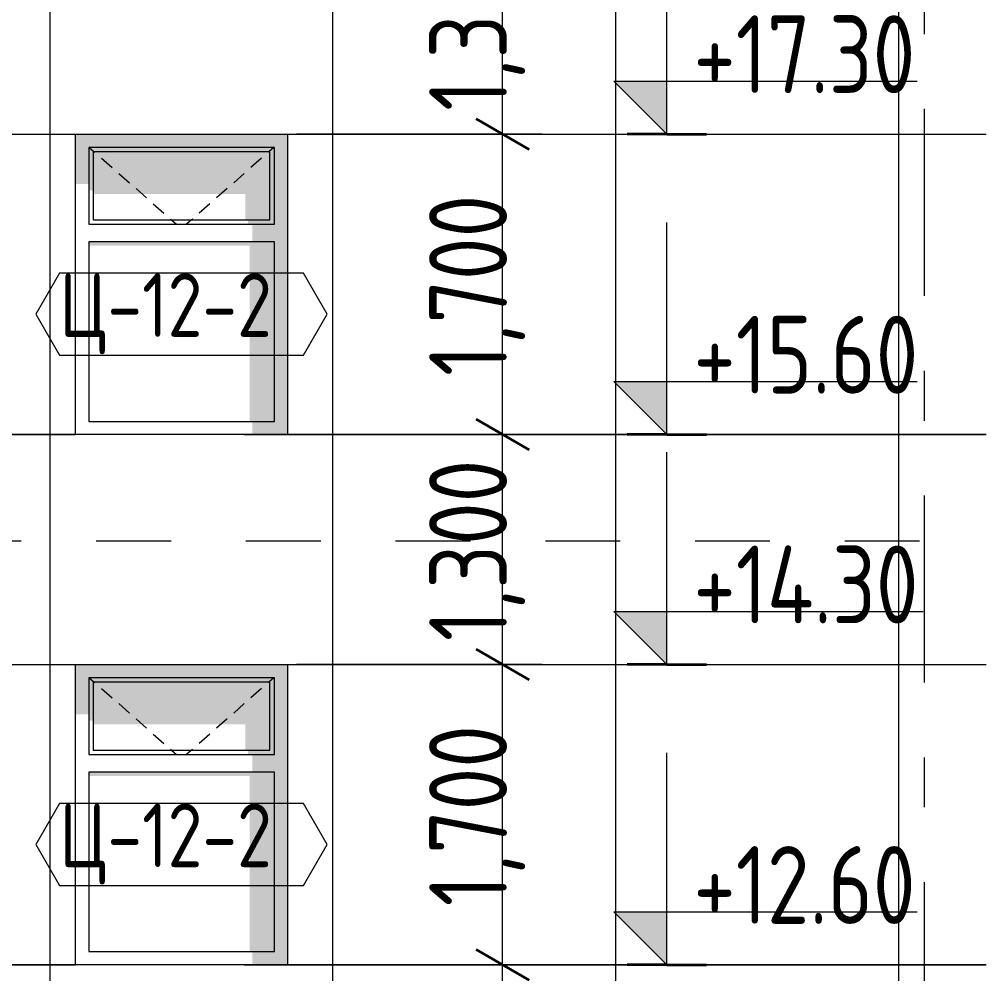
# Model space of a CAD drawing. Header units: millimetres. Extents: x 18162 to 7085488, y 72188 to 247925.
# Drawn here: x 6571886 to 6577329, y 122892 to 128292 of the extents above; entities that cross this region are included whole.
import ezdxf
from ezdxf.enums import TextEntityAlignment as Align

# ---------------------------------------------------------------- set-up
doc = ezdxf.new("R2010")
doc.units = ezdxf.units.MM
doc.header["$MEASUREMENT"] = 0
doc.linetypes.add('Dashed', pattern=[423.333333, 211.666667, -211.666667])
doc.linetypes.add('Double Dashed', pattern=[1093.611073, 529.166651, -211.666656, 141.111112, -211.666656])
for name, color, linetype in [('Archicad Windows', 7, 'Continuous'), ('Structural - Bearing', 7, 'Continuous'), ('Structural - Grid', 7, 'Continuous')]:
    doc.layers.add(name, color=color, linetype=linetype)
doc.styles.add('GENERATED_STYLE_3', font='', dxfattribs={"width": 0.8})
doc.styles.get('GENERATED_STYLE_3').set_extended_font_data('ISOCPEUR MON')
doc.dimstyles.new('GENERATED_STYLE__32', dxfattribs={"dimtxt": 440.00001, "dimasz": 228, "dimexe": 0.18, "dimexo": 50, "dimgap": 0, "dimtad": 1, "dimdec": 0, "dimzin": 0, "dimdsep": 46, "dimtxsty": 'GENERATED_STYLE_3', "dimblk": 'ARROWHEAD_2', "dimblk1": 'ARROWHEAD_2', "dimblk2": 'ARROWHEAD_2', "dimcen": 0.09, "dimclrd": 13, "dimclre": 13, "dimclrt": 13, "dimadec": 0, "dimazin": 0, "dimtfac": 1, "dimtdec": 4, "dimtmove": 0, "dimatfit": 3, "dimfxl": 1, "dimtolj": 1, "dimtzin": 0, "dimarcsym": 0})
doc.dimstyles.new('GENERATED_STYLE__33', dxfattribs={"dimtxt": 440.00001, "dimasz": 228, "dimexe": 0.18, "dimexo": 20220.414063, "dimgap": 0, "dimtad": 1, "dimdec": 0, "dimzin": 0, "dimdsep": 46, "dimtxsty": 'GENERATED_STYLE_3', "dimblk": 'ARROWHEAD_2', "dimblk1": 'ARROWHEAD_2', "dimblk2": 'ARROWHEAD_2', "dimcen": 0.09, "dimclrd": 13, "dimclre": 13, "dimclrt": 13, "dimadec": 0, "dimazin": 0, "dimtfac": 1, "dimtdec": 4, "dimtmove": 0, "dimatfit": 3, "dimfxl": 1, "dimtolj": 1, "dimtzin": 0, "dimarcsym": 0})
doc.dimstyles.new('GENERATED_STYLE__38', dxfattribs={"dimtxt": 440.00001, "dimasz": 228, "dimexe": 0.18, "dimexo": 20336.646461, "dimgap": 0, "dimtad": 1, "dimdec": 0, "dimzin": 0, "dimdsep": 46, "dimtxsty": 'GENERATED_STYLE_3', "dimblk": 'ARROWHEAD_2', "dimblk1": 'ARROWHEAD_2', "dimblk2": 'ARROWHEAD_2', "dimcen": 0.09, "dimclrd": 13, "dimclre": 13, "dimclrt": 13, "dimadec": 0, "dimazin": 0, "dimtfac": 1, "dimtdec": 4, "dimtmove": 0, "dimatfit": 3, "dimfxl": 1, "dimtolj": 1, "dimtzin": 0, "dimarcsym": 0})
doc.dimstyles.new('GENERATED_STYLE__39', dxfattribs={"dimtxt": 440.00001, "dimasz": 228, "dimexe": 0.18, "dimexo": 20256.234337, "dimgap": 0, "dimtad": 1, "dimdec": 0, "dimzin": 0, "dimdsep": 46, "dimtxsty": 'GENERATED_STYLE_3', "dimblk": 'ARROWHEAD_2', "dimblk1": 'ARROWHEAD_2', "dimblk2": 'ARROWHEAD_2', "dimcen": 0.09, "dimclrd": 13, "dimclre": 13, "dimclrt": 13, "dimadec": 0, "dimazin": 0, "dimtfac": 1, "dimtdec": 4, "dimtmove": 0, "dimatfit": 3, "dimfxl": 1, "dimtolj": 1, "dimtzin": 0, "dimarcsym": 0})
doc.dimstyles.new('GENERATED_STYLE__41', dxfattribs={"dimtxt": 440.00001, "dimasz": 228, "dimexe": 0.18, "dimexo": 18955.962133, "dimgap": 0, "dimtad": 1, "dimdec": 0, "dimzin": 0, "dimdsep": 46, "dimtxsty": 'GENERATED_STYLE_3', "dimblk": 'ARROWHEAD_2', "dimblk1": 'ARROWHEAD_2', "dimblk2": 'ARROWHEAD_2', "dimcen": 0.09, "dimclrd": 13, "dimclre": 13, "dimclrt": 13, "dimadec": 0, "dimazin": 0, "dimtfac": 1, "dimtdec": 4, "dimtmove": 0, "dimatfit": 3, "dimfxl": 1, "dimtolj": 1, "dimtzin": 0, "dimarcsym": 0})

# ---------------------------------------------------------------- blocks, each defined once
blk = doc.blocks.new('*X3116', base_point=(6480357.9, 110341.8))
at = {"layer": 'Structural - Bearing', "color": 8, "linetype": 'Continuous', "lineweight": 13}
for p, q in [((6577303.6, 124641.8), (6577353.6, 124641.8)), ((6577303.6, 122941.8), (6577353.6, 122941.8)), ((6577353.6, 122941.8), (6577303.6, 122941.8))]:
    blk.add_line(p, q, dxfattribs=at)
blk = doc.blocks.new('*X3120', base_point=(6480357.9, 110341.8))
at = {"layer": 'Structural - Bearing', "color": 8, "linetype": 'Continuous', "lineweight": 13}
for p, q in [((6572057.9, 125241.8), (6572057.9, 122941.8)), ((6573657.9, 125241.8), (6573657.9, 122941.8)), ((6575257.9, 125241.8), (6575257.9, 122941.8)), ((6576857.9, 125241.8), (6576857.9, 122941.8)), ((6571557.9, 124641.8), (6572057.9, 124641.8)), ((6572057.9, 124641.8), (6572203.6, 124641.8)), ((6573403.6, 124641.8), (6573657.9, 124641.8)), ((6573657.9, 124641.8), (6574757.9, 124641.8)), ((6574757.9, 124641.8), (6575257.9, 124641.8)), ((6575257.9, 124641.8), (6576357.9, 124641.8)), ((6576357.9, 124641.8), (6576857.9, 124641.8)), ((6576857.9, 124641.8), (6577303.6, 124641.8)), ((6572057.9, 122941.8), (6571557.9, 122941.8)), ((6571557.9, 122941.8), (6572057.9, 122941.8)), ((6572057.9, 122941.8), (6572203.6, 122941.8)), ((6572057.9, 122941.8), (6572057.9, 122341.8)), ((6572203.6, 122941.8), (6572057.9, 122941.8)), ((6573157.9, 122941.8), (6573657.9, 122941.8)), ((6573657.9, 122941.8), (6573403.6, 122941.8)), ((6573657.9, 122941.8), (6574757.9, 122941.8)), ((6573657.9, 122941.8), (6573657.9, 122341.8)), ((6574757.9, 122941.8), (6573657.9, 122941.8)), ((6575257.9, 122941.8), (6574757.9, 122941.8)), ((6574757.9, 122941.8), (6575257.9, 122941.8)), ((6575257.9, 122941.8), (6576357.9, 122941.8)), ((6575257.9, 122941.8), (6575257.9, 122341.8)), ((6576357.9, 122941.8), (6575257.9, 122941.8)), ((6576857.9, 122941.8), (6576357.9, 122941.8)), ((6576357.9, 122941.8), (6576857.9, 122941.8)), ((6576857.9, 122941.8), (6577303.6, 122941.8)), ((6576857.9, 122941.8), (6576857.9, 122341.8)), ((6577303.6, 122941.8), (6576857.9, 122941.8))]:
    blk.add_line(p, q, dxfattribs=at)
blk = doc.blocks.new('*X3123', base_point=(6480357.9, 110341.8))
at = {"layer": 'Structural - Bearing', "color": 8, "linetype": 'Continuous', "lineweight": 13}
for p, q in [((6577303.6, 127641.8), (6577353.6, 127641.8)), ((6577303.6, 125941.8), (6577353.6, 125941.8)), ((6577353.6, 125941.8), (6577303.6, 125941.8))]:
    blk.add_line(p, q, dxfattribs=at)
blk = doc.blocks.new('*X3127', base_point=(6480357.9, 110341.8))
at = {"layer": 'Structural - Bearing', "color": 8, "linetype": 'Continuous', "lineweight": 13}
for p, q in [((6572057.9, 128241.8), (6572057.9, 125941.8)), ((6573657.9, 128241.8), (6573657.9, 125941.8)), ((6575257.9, 128241.8), (6575257.9, 125941.8)), ((6576857.9, 128241.8), (6576857.9, 125941.8)), ((6571557.9, 127641.8), (6572057.9, 127641.8)), ((6572057.9, 127641.8), (6572203.6, 127641.8)), ((6573403.6, 127641.8), (6573657.9, 127641.8)), ((6573657.9, 127641.8), (6574757.9, 127641.8)), ((6574757.9, 127641.8), (6575257.9, 127641.8)), ((6575257.9, 127641.8), (6576357.9, 127641.8)), ((6576357.9, 127641.8), (6576857.9, 127641.8)), ((6576857.9, 127641.8), (6577303.6, 127641.8)), ((6572057.9, 125941.8), (6571557.9, 125941.8)), ((6571557.9, 125941.8), (6572057.9, 125941.8)), ((6572057.9, 125941.8), (6572203.6, 125941.8)), ((6572057.9, 125941.8), (6572057.9, 125341.8)), ((6572203.6, 125941.8), (6572057.9, 125941.8)), ((6573157.9, 125941.8), (6573657.9, 125941.8)), ((6573657.9, 125941.8), (6573403.6, 125941.8)), ((6573657.9, 125941.8), (6574757.9, 125941.8)), ((6573657.9, 125941.8), (6573657.9, 125341.8)), ((6574757.9, 125941.8), (6573657.9, 125941.8)), ((6575257.9, 125941.8), (6574757.9, 125941.8)), ((6574757.9, 125941.8), (6575257.9, 125941.8)), ((6575257.9, 125941.8), (6576357.9, 125941.8)), ((6575257.9, 125941.8), (6575257.9, 125341.8)), ((6576357.9, 125941.8), (6575257.9, 125941.8)), ((6576857.9, 125941.8), (6576357.9, 125941.8)), ((6576357.9, 125941.8), (6576857.9, 125941.8)), ((6576857.9, 125941.8), (6577303.6, 125941.8)), ((6576857.9, 125941.8), (6576857.9, 125341.8)), ((6577303.6, 125941.8), (6576857.9, 125941.8)), ((6572057.9, 125341.8), (6572057.9, 125241.8)), ((6573657.9, 125341.8), (6573657.9, 125241.8)), ((6575257.9, 125341.8), (6575257.9, 125241.8)), ((6576857.9, 125341.8), (6576857.9, 125241.8))]:
    blk.add_line(p, q, dxfattribs=at)
blk = doc.blocks.new('*X3134', base_point=(6480357.9, 110341.8))
at = {"layer": 'Structural - Bearing', "color": 8, "linetype": 'Continuous', "lineweight": 13}
for p, q in [((6572057.9, 128341.8), (6572057.9, 128241.8)), ((6573657.9, 128341.8), (6573657.9, 128241.8)), ((6575257.9, 128341.8), (6575257.9, 128241.8)), ((6576857.9, 128341.8), (6576857.9, 128241.8))]:
    blk.add_line(p, q, dxfattribs=at)
blk = doc.blocks.new('*D3384', base_point=(6480357.9, 110341.8))
at = {"color": 13, "linetype": 'Continuous', "lineweight": 13}
for p, q in [((6574618.7, 121641.8), (6574618.7, 122941.8)), ((6574843.7, 121641.8), (6573453.6, 121641.8)), ((6574618.7, 119941.8), (6574618.7, 121641.8)), ((6574843.7, 119941.8), (6573453.6, 119941.8)), ((6574618.7, 118641.8), (6574618.7, 119941.8))]:
    blk.add_line(p, q, dxfattribs=at)
at = {"color": 12, "linetype": 'Continuous', "lineweight": 35}
for p, q in [((6574468.7, 121728.4), (6574768.7, 121555.2)), ((6574468.7, 120028.4), (6574768.7, 119855.2))]:
    blk.add_line(p, q, dxfattribs=at)
at = {"color": 13, "lineweight": 13, "insert": (6574746.3, 120273.6), "char_height": 440, "attachment_point": 7, "rotation": 90, "style": 'GENERATED_STYLE_3'}
blk.add_mtext('\\A1;{\\pql;\\fISOCPEUR MON|b0|i0|c0|p0;\\W0.800000;1,700}', dxfattribs=at)
blk = doc.blocks.new('ARROWHEAD_2')
at = {"color": 0, "linetype": 'Continuous', "lineweight": 0}
for p, q in [((-0.378, -0.655), (0.378, 0.655)), ((0, 0), (-1, 0))]:
    blk.add_line(p, q, dxfattribs=at)
blk = doc.blocks.new('*D3385', base_point=(6480357.9, 110341.8))
at = {"color": 12, "linetype": 'Continuous', "lineweight": 35}
for p, q in [((6574468.7, 123028.4), (6574768.7, 122855.2)), ((6574468.7, 121728.4), (6574768.7, 121555.2))]:
    blk.add_line(p, q, dxfattribs=at)
at = {"color": 13, "linetype": 'Continuous', "lineweight": 13}
blk.add_line((6574618.7, 121641.8), (6574618.7, 122941.8), dxfattribs=at)
at = {"color": 13, "lineweight": 13, "insert": (6574746.3, 121773.6), "char_height": 440, "attachment_point": 7, "rotation": 90, "style": 'GENERATED_STYLE_3'}
blk.add_mtext('\\A1;{\\pql;\\fISOCPEUR MON|b0|i0|c0|p0;\\W0.800000;1,300}', dxfattribs=at)
blk = doc.blocks.new('*D3386', base_point=(6480357.9, 110341.8))
at = {"color": 13, "linetype": 'Continuous', "lineweight": 13}
for p, q in [((6574618.7, 124641.8), (6574618.7, 125941.8)), ((6574843.7, 124641.8), (6573453.6, 124641.8)), ((6574618.7, 122941.8), (6574618.7, 124641.8)), ((6574843.7, 122941.8), (6573453.6, 122941.8)), ((6574618.7, 121641.8), (6574618.7, 122941.8))]:
    blk.add_line(p, q, dxfattribs=at)
at = {"color": 12, "linetype": 'Continuous', "lineweight": 35}
for p, q in [((6574468.7, 124728.4), (6574768.7, 124555.2)), ((6574468.7, 123028.4), (6574768.7, 122855.2))]:
    blk.add_line(p, q, dxfattribs=at)
at = {"color": 13, "lineweight": 13, "insert": (6574746.3, 123273.6), "char_height": 440, "attachment_point": 7, "rotation": 90, "style": 'GENERATED_STYLE_3'}
blk.add_mtext('\\A1;{\\pql;\\fISOCPEUR MON|b0|i0|c0|p0;\\W0.800000;1,700}', dxfattribs=at)
blk = doc.blocks.new('*D3387', base_point=(6480357.9, 110341.8))
at = {"color": 12, "linetype": 'Continuous', "lineweight": 35}
for p, q in [((6574468.7, 126028.4), (6574768.7, 125855.2)), ((6574468.7, 124728.4), (6574768.7, 124555.2))]:
    blk.add_line(p, q, dxfattribs=at)
at = {"color": 13, "linetype": 'Continuous', "lineweight": 13}
blk.add_line((6574618.7, 124641.8), (6574618.7, 125941.8), dxfattribs=at)
at = {"color": 13, "lineweight": 13, "insert": (6574746.3, 124773.6), "char_height": 440, "attachment_point": 7, "rotation": 90, "style": 'GENERATED_STYLE_3'}
blk.add_mtext('\\A1;{\\pql;\\fISOCPEUR MON|b0|i0|c0|p0;\\W0.800000;1,300}', dxfattribs=at)
blk = doc.blocks.new('*D3388', base_point=(6480357.9, 110341.8))
at = {"color": 12, "linetype": 'Continuous', "lineweight": 35}
for p, q in [((6574468.7, 127728.4), (6574768.7, 127555.2)), ((6574468.7, 126028.4), (6574768.7, 125855.2))]:
    blk.add_line(p, q, dxfattribs=at)
at = {"color": 13, "linetype": 'Continuous', "lineweight": 13}
for p, q in [((6574843.7, 127641.8), (6573453.6, 127641.8)), ((6574618.7, 125941.8), (6574618.7, 127641.8)), ((6574843.7, 125941.8), (6573453.6, 125941.8)), ((6574618.7, 124641.8), (6574618.7, 125941.8))]:
    blk.add_line(p, q, dxfattribs=at)
at = {"color": 13, "lineweight": 13, "insert": (6574746.3, 126273.6), "char_height": 440, "attachment_point": 7, "rotation": 90, "style": 'GENERATED_STYLE_3'}
blk.add_mtext('\\A1;{\\pql;\\fISOCPEUR MON|b0|i0|c0|p0;\\W0.800000;1,700}', dxfattribs=at)
blk = doc.blocks.new('*D3389', base_point=(6480357.9, 110341.8))
at = {"color": 12, "linetype": 'Continuous', "lineweight": 35}
for p, q in [((6574468.7, 129028.4), (6574768.7, 128855.2)), ((6574468.7, 127728.4), (6574768.7, 127555.2))]:
    blk.add_line(p, q, dxfattribs=at)
at = {"color": 13, "linetype": 'Continuous', "lineweight": 13}
for p, q in [((6574843.7, 128941.8), (6573453.6, 128941.8)), ((6574618.7, 127641.8), (6574618.7, 128941.8)), ((6574843.7, 127641.8), (6573453.6, 127641.8))]:
    blk.add_line(p, q, dxfattribs=at)
at = {"color": 13, "lineweight": 13, "insert": (6574746.3, 127773.6), "char_height": 440, "attachment_point": 7, "rotation": 90, "style": 'GENERATED_STYLE_3'}
blk.add_mtext('\\A1;{\\pql;\\fISOCPEUR MON|b0|i0|c0|p0;\\W0.800000;1,300}', dxfattribs=at)
blk = doc.blocks.new('*D3429', base_point=(6480357.9, 110341.8))
at = {"color": 12, "linetype": 'Continuous', "lineweight": 35}
for p, q in [((6581093.6, 125178.4), (6581393.6, 125005.2)), ((6581093.6, 122378.4), (6581393.6, 122205.2))]:
    blk.add_line(p, q, dxfattribs=at)
at = {"color": 13, "linetype": 'Continuous', "lineweight": 13}
blk.add_line((6581243.6, 122291.8), (6581243.6, 125091.8), dxfattribs=at)
at = {"color": 13, "lineweight": 13, "char_height": 440, "attachment_point": 7, "rotation": 90, "style": 'GENERATED_STYLE_3'}
for s, insert in [('\\A1;{\\pql;\\fISOCPEUR MON|b0|i0|c0|p0;\\W0.800000;200}', (6581283.3, 124267.4)), ('\\A1;{\\pql;\\fISOCPEUR MON|b0|i0|c0|p0;\\W0.800000;2,800}', (6581371.1, 122769.7))]:
    blk.add_mtext(s, dxfattribs=dict(at, insert=insert))
blk = doc.blocks.new('*D3430', base_point=(6480357.9, 110341.8))
at = {"color": 12, "linetype": 'Continuous', "lineweight": 35}
for p, q in [((6581093.6, 125378.4), (6581393.6, 125205.2)), ((6581093.6, 125178.4), (6581393.6, 125005.2))]:
    blk.add_line(p, q, dxfattribs=at)
at = {"color": 13, "linetype": 'Continuous', "lineweight": 13}
for p, q in [((6581468.6, 125291.8), (6578874, 125291.8)), ((6581243.6, 125091.8), (6581243.6, 125291.8)), ((6581468.6, 125091.8), (6578874, 125091.8)), ((6581243.6, 122291.8), (6581243.6, 125091.8))]:
    blk.add_line(p, q, dxfattribs=at)
blk = doc.blocks.new('*D3431', base_point=(6480357.9, 110341.8))
at = {"color": 12, "linetype": 'Continuous', "lineweight": 35}
for p, q in [((6581093.6, 128178.4), (6581393.6, 128005.2)), ((6581093.6, 125378.4), (6581393.6, 125205.2))]:
    blk.add_line(p, q, dxfattribs=at)
at = {"color": 13, "linetype": 'Continuous', "lineweight": 13}
blk.add_line((6581243.6, 125291.8), (6581243.6, 128091.8), dxfattribs=at)
at = {"color": 13, "lineweight": 13, "char_height": 440, "attachment_point": 7, "rotation": 90, "style": 'GENERATED_STYLE_3'}
for s, insert in [('\\A1;{\\pql;\\fISOCPEUR MON|b0|i0|c0|p0;\\W0.800000;200}', (6581283.3, 127267.4)), ('\\A1;{\\pql;\\fISOCPEUR MON|b0|i0|c0|p0;\\W0.800000;2,800}', (6581371.1, 125769.7))]:
    blk.add_mtext(s, dxfattribs=dict(at, insert=insert))
blk = doc.blocks.new('*D3432', base_point=(6480357.9, 110341.8))
at = {"color": 12, "linetype": 'Continuous', "lineweight": 35}
for p, q in [((6581093.6, 128378.4), (6581393.6, 128205.2)), ((6581093.6, 128178.4), (6581393.6, 128005.2))]:
    blk.add_line(p, q, dxfattribs=at)
at = {"color": 13, "linetype": 'Continuous', "lineweight": 13}
for p, q in [((6581468.6, 128291.8), (6578874, 128291.8)), ((6581243.6, 128091.8), (6581243.6, 128291.8)), ((6581468.6, 128091.8), (6578874, 128091.8)), ((6581243.6, 125291.8), (6581243.6, 128091.8))]:
    blk.add_line(p, q, dxfattribs=at)
blk = doc.blocks.new('*D3433', base_point=(6480357.9, 110341.8))
at = {"color": 12, "linetype": 'Continuous', "lineweight": 35}
for p, q in [((6581093.6, 131178.4), (6581393.6, 131005.2)), ((6581093.6, 128378.4), (6581393.6, 128205.2))]:
    blk.add_line(p, q, dxfattribs=at)
at = {"color": 13, "linetype": 'Continuous', "lineweight": 13}
for p, q in [((6581468.6, 131091.8), (6578874, 131091.8)), ((6581243.6, 128291.8), (6581243.6, 131091.8))]:
    blk.add_line(p, q, dxfattribs=at)
at = {"color": 13, "lineweight": 13, "char_height": 440, "attachment_point": 7, "rotation": 90, "style": 'GENERATED_STYLE_3'}
for s, insert in [('\\A1;{\\pql;\\fISOCPEUR MON|b0|i0|c0|p0;\\W0.800000;200}', (6581283.3, 130267.4)), ('\\A1;{\\pql;\\fISOCPEUR MON|b0|i0|c0|p0;\\W0.800000;2,800}', (6581371.1, 128769.7))]:
    blk.add_mtext(s, dxfattribs=dict(at, insert=insert))
blk = doc.blocks.new('*D3456', base_point=(6480357.9, 110341.8))
at = {"color": 13, "linetype": 'Continuous', "lineweight": 13}
for p, q in [((6582152.7, 116291.8), (6582152.7, 149091.8)), ((6582152.7, 116091.8), (6582152.7, 116291.8)), ((6582377.7, 116091.8), (6578789.6, 116091.8))]:
    blk.add_line(p, q, dxfattribs=at)
at = {"color": 12, "linetype": 'Continuous', "lineweight": 35}
for p, q in [((6582002.7, 116378.4), (6582302.7, 116205.2)), ((6582002.7, 116178.4), (6582302.7, 116005.2))]:
    blk.add_line(p, q, dxfattribs=at)
blk = doc.blocks.new('*D3457', base_point=(6480357.9, 110341.8))
at = {"color": 12, "linetype": 'Continuous', "lineweight": 35}
for p, q in [((6582002.7, 149178.4), (6582302.7, 149005.2)), ((6582002.7, 116378.4), (6582302.7, 116205.2))]:
    blk.add_line(p, q, dxfattribs=at)
at = {"color": 13, "linetype": 'Continuous', "lineweight": 13}
for p, q in [((6582377.7, 149091.8), (6578789.6, 149091.8)), ((6582152.7, 116291.8), (6582152.7, 149091.8)), ((6582377.7, 116291.8), (6578789.6, 116291.8)), ((6582152.7, 116091.8), (6582152.7, 116291.8))]:
    blk.add_line(p, q, dxfattribs=at)
at = {"color": 13, "lineweight": 13, "char_height": 440, "attachment_point": 7, "rotation": 90, "style": 'GENERATED_STYLE_3'}
for s, insert in [('\\A1;{\\pql;\\fISOCPEUR MON|b0|i0|c0|p0;\\W0.800000;200}', (6582192.4, 148267.4)), ('\\A1;{\\pql;\\fISOCPEUR MON|b0|i0|c0|p0;\\W0.800000;32,800}', (6582280.3, 131646.7))]:
    blk.add_mtext(s, dxfattribs=dict(at, insert=insert))
blk = doc.blocks.new('*D3463', base_point=(6480357.9, 110341.8))
at = {"color": 12, "linetype": 'Continuous', "lineweight": 35}
for p, q in [((6582911.8, 160878.4), (6583211.8, 160705.2)), ((6582911.8, 110008.4), (6583211.8, 109835.2))]:
    blk.add_line(p, q, dxfattribs=at)
at = {"color": 13, "linetype": 'Continuous', "lineweight": 13}
for p, q in [((6583286.8, 160791.8), (6577609.6, 160791.8)), ((6583061.8, 109921.8), (6583061.8, 160791.8)), ((6583286.8, 109921.8), (6578912.5, 109921.8)), ((6583061.8, 109775.1), (6583061.8, 109921.8))]:
    blk.add_line(p, q, dxfattribs=at)
at = {"color": 13, "lineweight": 13, "insert": (6583189.4, 134680.6), "char_height": 440, "attachment_point": 7, "rotation": 90, "style": 'GENERATED_STYLE_3'}
blk.add_mtext('\\A1;{\\pql;\\fISOCPEUR MON|b0|i0|c0|p0;\\W0.800000;50,870}', dxfattribs=at)
blk = doc.blocks.new('Label_327_2', base_point=(6572803.6, 123388.9))
at = {"color": 13, "linetype": 'Continuous', "lineweight": 13, "flags": 128}
blk.add_lwpolyline([(6571979.7, 123623.2), (6572113.8, 123390.9), (6573493.4, 123390.9), (6573627.5, 123623.2), (6573493.4, 123855.5), (6572113.8, 123855.5)], close=True, dxfattribs=at)
at = {"color": 13, "lineweight": 13, "insert": (6572113.8, 123854.7), "char_height": 360, "attachment_point": 1, "style": 'GENERATED_STYLE_3'}
blk.add_mtext('\\A1;{\\pql;\\pt0,253000;\\fISOCPEUR MON|b0|i0|c0|p0;\\W0.800000;Ц-12-2\\fISOCPEUR MON|b0|i0|c0|p0;\\W0.800000;\\A1{\\H.66x;\\S^  ;}\\fISOCPEUR MON|b0|i0|c0|p0;\\W0.800000;\\fISOCPEUR MON|b0|i0|c0|p0;\\W0.800000;\\A1{\\H.66x;\\S^  ;}\\fISOCPEUR MON|b0|i0|c0|p0;\\W0.800000; \\fISOCPEUR MON|b0|i0|c0|p0;\\W0.800000;\\fISOCPEUR MON|b0|i0|c0|p0;\\W0.800000;\\fISOCPEUR MON|b0|i0|c0|p0;\\W0.800000;\\fISOCPEUR MON|b0|i0|c0|p0;\\W0.800000;\\fISOCPEUR MON|b0|i0|c0|p0;\\W0.800000;\\fISOCPEUR MON|b0|i0|c0|p0;\\W0.800000;\\fISOCPEUR MON|b0|i0|c0|p0;\\W0.800000;\\fISOCPEUR MON|b0|i0|c0|p0;\\W0.800000;\\fISOCPEUR MON|b0|i0|c0|p0;\\W0.800000;\\fISOCPEUR MON|b0|i0|c0|p0;\\W0.800000;\\fISOCPEUR MON|b0|i0|c0|p0;\\W0.800000;\\fISOCPEUR MON|b0|i0|c0|p0;\\W0.800000;\\fISOCPEUR MON|b0|i0|c0|p0;\\W0.800000;\\fISOCPEUR MON|b0|i0|c0|p0;\\W0.800000;\\fISOCPEUR MON|b0|i0|c0|p0;\\W0.800000;\\fISOCPEUR MON|b0|i0|c0|p0;\\W0.800000;\\fISOCPEUR MON|b0|i0|c0|p0;\\W0.800000;\\fISOCPEUR MON|b0|i0|c0|p0;\\W0.800000;\\fISOCPEUR MON|b0|i0|c0|p0;\\W0.800000;\\fISOCPEUR MON|b0|i0|c0|p0;\\W0.800000;\\fISOCPEUR MON|b0|i0|c0|p0;\\W0.800000;\\fISOCPEUR MON|b0|i0|c0|p0;\\W0.800000;\\fISOCPEUR MON|b0|i0|c0|p0;\\W0.800000;\\fISOCPEUR MON|b0|i0|c0|p0;\\W0.800000;\\fISOCPEUR MON|b0|i0|c0|p0;\\W0.800000;\\fISOCPEUR MON|b0|i0|c0|p0;\\W0.800000;\\fISOCPEUR MON|b0|i0|c0|p0;\\W0.800000;\\fISOCPEUR MON|b0|i0|c0|p0;\\W0.800000;\\fISOCPEUR MON|b0|i0|c0|p0;\\W0.800000;\\fISOCPEUR MON|b0|i0|c0|p0;\\W0.800000;\\fISOCPEUR MON|b0|i0|c0|p0;\\W0.800000;\\fISOCPEUR MON|b0|i0|c0|p0;\\W0.800000;\\fISOCPEUR MON|b0|i0|c0|p0;\\W0.800000;\\fISOCPEUR MON|b0|i0|c0|p0;\\W0.800000;\\fISOCPEUR MON|b0|i0|c0|p0;\\W0.800000;\\fISOCPEUR MON|b0|i0|c0|p0;\\W0.800000;\\fISOCPEUR MON|b0|i0|c0|p0;\\W0.800000;\\fISOCPEUR MON|b0|i0|c0|p0;\\W0.800000;\\fISOCPEUR MON|b0|i0|c0|p0;\\W0.800000;\\fISOCPEUR MON|b0|i0|c0|p0;\\W0.800000;\\fISOCPEUR MON|b0|i0|c0|p0;\\W0.800000;\\fISOCPEUR MON|b0|i0|c0|p0;\\W0.800000;\\fISOCPEUR MON|b0|i0|c0|p0;\\W0.800000;}', dxfattribs=at)
blk = doc.blocks.new('Label_331_2', base_point=(6572803.6, 126388.9))
at = {"color": 13, "linetype": 'Continuous', "lineweight": 13, "flags": 128}
blk.add_lwpolyline([(6571979.7, 126623.2), (6572113.8, 126390.9), (6573493.4, 126390.9), (6573627.5, 126623.2), (6573493.4, 126855.5), (6572113.8, 126855.5)], close=True, dxfattribs=at)
at = {"color": 13, "lineweight": 13, "insert": (6572113.8, 126854.7), "char_height": 360, "attachment_point": 1, "style": 'GENERATED_STYLE_3'}
blk.add_mtext('\\A1;{\\pql;\\pt0,253000;\\fISOCPEUR MON|b0|i0|c0|p0;\\W0.800000;Ц-12-2\\fISOCPEUR MON|b0|i0|c0|p0;\\W0.800000;\\A1{\\H.66x;\\S^  ;}\\fISOCPEUR MON|b0|i0|c0|p0;\\W0.800000;\\fISOCPEUR MON|b0|i0|c0|p0;\\W0.800000;\\A1{\\H.66x;\\S^  ;}\\fISOCPEUR MON|b0|i0|c0|p0;\\W0.800000; \\fISOCPEUR MON|b0|i0|c0|p0;\\W0.800000;\\fISOCPEUR MON|b0|i0|c0|p0;\\W0.800000;\\fISOCPEUR MON|b0|i0|c0|p0;\\W0.800000;\\fISOCPEUR MON|b0|i0|c0|p0;\\W0.800000;\\fISOCPEUR MON|b0|i0|c0|p0;\\W0.800000;\\fISOCPEUR MON|b0|i0|c0|p0;\\W0.800000;\\fISOCPEUR MON|b0|i0|c0|p0;\\W0.800000;\\fISOCPEUR MON|b0|i0|c0|p0;\\W0.800000;\\fISOCPEUR MON|b0|i0|c0|p0;\\W0.800000;\\fISOCPEUR MON|b0|i0|c0|p0;\\W0.800000;\\fISOCPEUR MON|b0|i0|c0|p0;\\W0.800000;\\fISOCPEUR MON|b0|i0|c0|p0;\\W0.800000;\\fISOCPEUR MON|b0|i0|c0|p0;\\W0.800000;\\fISOCPEUR MON|b0|i0|c0|p0;\\W0.800000;\\fISOCPEUR MON|b0|i0|c0|p0;\\W0.800000;\\fISOCPEUR MON|b0|i0|c0|p0;\\W0.800000;\\fISOCPEUR MON|b0|i0|c0|p0;\\W0.800000;\\fISOCPEUR MON|b0|i0|c0|p0;\\W0.800000;\\fISOCPEUR MON|b0|i0|c0|p0;\\W0.800000;\\fISOCPEUR MON|b0|i0|c0|p0;\\W0.800000;\\fISOCPEUR MON|b0|i0|c0|p0;\\W0.800000;\\fISOCPEUR MON|b0|i0|c0|p0;\\W0.800000;\\fISOCPEUR MON|b0|i0|c0|p0;\\W0.800000;\\fISOCPEUR MON|b0|i0|c0|p0;\\W0.800000;\\fISOCPEUR MON|b0|i0|c0|p0;\\W0.800000;\\fISOCPEUR MON|b0|i0|c0|p0;\\W0.800000;\\fISOCPEUR MON|b0|i0|c0|p0;\\W0.800000;\\fISOCPEUR MON|b0|i0|c0|p0;\\W0.800000;\\fISOCPEUR MON|b0|i0|c0|p0;\\W0.800000;\\fISOCPEUR MON|b0|i0|c0|p0;\\W0.800000;\\fISOCPEUR MON|b0|i0|c0|p0;\\W0.800000;\\fISOCPEUR MON|b0|i0|c0|p0;\\W0.800000;\\fISOCPEUR MON|b0|i0|c0|p0;\\W0.800000;\\fISOCPEUR MON|b0|i0|c0|p0;\\W0.800000;\\fISOCPEUR MON|b0|i0|c0|p0;\\W0.800000;\\fISOCPEUR MON|b0|i0|c0|p0;\\W0.800000;\\fISOCPEUR MON|b0|i0|c0|p0;\\W0.800000;\\fISOCPEUR MON|b0|i0|c0|p0;\\W0.800000;\\fISOCPEUR MON|b0|i0|c0|p0;\\W0.800000;\\fISOCPEUR MON|b0|i0|c0|p0;\\W0.800000;\\fISOCPEUR MON|b0|i0|c0|p0;\\W0.800000;\\fISOCPEUR MON|b0|i0|c0|p0;\\W0.800000;\\fISOCPEUR MON|b0|i0|c0|p0;\\W0.800000;}', dxfattribs=at)
blk = doc.blocks.new('Standard grid marker[387]_2', base_point=(6577003.6, 170341.8))
at = {"layer": 'Structural - Grid', "color": 13, "linetype": 'Double Dashed', "lineweight": 13, "ltscale": 2}
blk.add_line((6577003.6, 169341.8), (6577003.6, 105841.8), dxfattribs=at)
at = {"layer": 'Structural - Grid', "color": 13, "lineweight": 13, "style": 'GENERATED_STYLE_3'}
blk.add_attdef('AC_MarkerText_1', text='', height=500, rotation=360, dxfattribs=at).set_placement((6577003.6, 104491.8), align=Align.TOP_CENTER)

msp = doc.modelspace()

# ---------------------------------------------------------------- hatches: boundary and pattern name
at = {"linetype": 'Continuous', "lineweight": 13}
for points in [[(6575547.9, 127641.8), (6575547.9, 127941.8), (6575247.9, 127941.8)], [(6575547.9, 125941.8), (6575547.9, 126241.8), (6575247.9, 126241.8)], [(6575547.9, 124641.8), (6575547.9, 124941.8), (6575247.9, 124941.8)], [(6575547.9, 122941.8), (6575547.9, 123241.8), (6575247.9, 123241.8)]]:
    msp.add_hatch(color=13, dxfattribs=at).paths.add_polyline_path(points)
at = {"layer": 'Archicad Windows', "linetype": 'Continuous', "lineweight": 0}
for points in [[(6572203.6, 127566.8), (6572278.6, 127566.8), (6573328.6, 127566.8), (6573403.6, 127566.8), (6573403.6, 127641.8), (6572203.6, 127641.8)], [(6572203.6, 127566.8), (6572203.6, 127358.9), (6572278.6, 127358.9), (6572278.6, 127566.8)], [(6573328.6, 127566.8), (6572278.6, 127566.8), (6572278.6, 127541.8), (6572303.6, 127541.8), (6573303.6, 127541.8), (6573328.6, 127541.8)], [(6572278.6, 127541.8), (6572278.6, 127323.6), (6572303.6, 127323.6), (6572303.6, 127541.8)], [(6573303.6, 127541.8), (6572303.6, 127541.8), (6572303.6, 127302.4), (6573163.6, 127302.4), (6573163.6, 127156.8), (6573303.6, 127156.8)], [(6573303.6, 127156.8), (6573328.6, 127156.8), (6573328.6, 127541.8), (6573303.6, 127541.8)], [(6573328.6, 127031.8), (6573328.6, 126016.8), (6573403.6, 126016.8), (6573403.6, 127566.8), (6573328.6, 127566.8), (6573328.6, 127131.8)], [(6573328.6, 127156.8), (6573178.6, 127156.8), (6573178.6, 127131.8), (6573328.6, 127131.8)], [(6573203.6, 127131.8), (6573203.6, 127031.8), (6573328.6, 127031.8), (6573328.6, 127131.8)], [(6573328.6, 127031.8), (6572278.6, 127031.8), (6572278.6, 127010.6), (6573188.6, 127010.6), (6573188.6, 126016.8), (6573328.6, 126016.8)], [(6573403.6, 126016.8), (6573203.6, 126016.8), (6573203.6, 125941.8), (6573403.6, 125941.8)], [(6572203.6, 124566.8), (6572278.6, 124566.8), (6573328.6, 124566.8), (6573403.6, 124566.8), (6573403.6, 124641.8), (6572203.6, 124641.8)], [(6572203.6, 124566.8), (6572203.6, 124358.9), (6572278.6, 124358.9), (6572278.6, 124566.8)], [(6573328.6, 124566.8), (6572278.6, 124566.8), (6572278.6, 124541.8), (6572303.6, 124541.8), (6573303.6, 124541.8), (6573328.6, 124541.8)], [(6572278.6, 124541.8), (6572278.6, 124323.6), (6572303.6, 124323.6), (6572303.6, 124541.8)], [(6573303.6, 124541.8), (6572303.6, 124541.8), (6572303.6, 124302.4), (6573163.6, 124302.4), (6573163.6, 124156.8), (6573303.6, 124156.8)], [(6573303.6, 124156.8), (6573328.6, 124156.8), (6573328.6, 124541.8), (6573303.6, 124541.8)], [(6573328.6, 124131.8), (6573328.6, 124031.8), (6573328.6, 123016.8), (6573403.6, 123016.8), (6573403.6, 124566.8), (6573328.6, 124566.8)], [(6573328.6, 124156.8), (6573178.6, 124156.8), (6573178.6, 124131.8), (6573328.6, 124131.8)], [(6573203.6, 124131.8), (6573203.6, 124031.8), (6573328.6, 124031.8), (6573328.6, 124131.8)], [(6573328.6, 124031.8), (6572278.6, 124031.8), (6572278.6, 124010.6), (6573188.6, 124010.6), (6573188.6, 123016.8), (6573328.6, 123016.8)], [(6573403.6, 123016.8), (6573203.6, 123016.8), (6573203.6, 122941.8), (6573403.6, 122941.8)]]:
    msp.add_hatch(color=49, dxfattribs=at).paths.add_polyline_path(points)

# ---------------------------------------------------------------- linework, layer by layer
at = {"color": 13, "linetype": 'Continuous', "lineweight": 13}
for p, q in [((6575547.9, 127641.8), (6575547.9, 128841.8)), ((6575547.9, 127641.8), (6575247.9, 127941.8)), ((6575247.9, 127941.8), (6575547.9, 127941.8)), ((6575547.9, 127941.8), (6576962.5, 127941.8)), ((6575547.9, 125941.8), (6575547.9, 127141.8)), ((6575547.9, 125941.8), (6575247.9, 126241.8)), ((6575247.9, 126241.8), (6575547.9, 126241.8)), ((6575547.9, 126241.8), (6576962.5, 126241.8)), ((6575547.9, 124641.8), (6575547.9, 125841.8)), ((6575547.9, 124641.8), (6575247.9, 124941.8)), ((6575247.9, 124941.8), (6575547.9, 124941.8)), ((6575547.9, 124941.8), (6576997.7, 124941.8)), ((6575547.9, 122941.8), (6575547.9, 124141.8)), ((6575547.9, 122941.8), (6575247.9, 123241.8)), ((6575247.9, 123241.8), (6575547.9, 123241.8)), ((6575547.9, 123241.8), (6576962.5, 123241.8))]:
    msp.add_line(p, q, dxfattribs=at)
at = {"color": 12, "linetype": 'Continuous', "lineweight": 35}
for p, q in [((6575547.9, 127641.8), (6575322.9, 127641.8)), ((6575547.9, 127641.8), (6575772.9, 127641.8)), ((6575547.9, 125941.8), (6575322.9, 125941.8)), ((6575547.9, 125941.8), (6575772.9, 125941.8)), ((6575547.9, 124641.8), (6575322.9, 124641.8)), ((6575547.9, 124641.8), (6575772.9, 124641.8)), ((6575547.9, 122941.8), (6575322.9, 122941.8)), ((6575547.9, 122941.8), (6575772.9, 122941.8))]:
    msp.add_line(p, q, dxfattribs=at)
at = {"color": 8, "linetype": 'Dashed', "lineweight": 13, "ltscale": 2}
msp.add_line((6552000.8, 125341.8), (6583543.5, 125341.8), dxfattribs=at)
at = {"layer": 'Archicad Windows', "color": 7, "linetype": 'Continuous', "lineweight": 13}
for p, q in [((6572203.6, 125941.8), (6572203.6, 127641.8)), ((6572203.6, 127641.8), (6573403.6, 127641.8)), ((6573403.6, 127641.8), (6573403.6, 125941.8)), ((6573403.6, 125941.8), (6572203.6, 125941.8)), ((6572203.6, 122941.8), (6572203.6, 124641.8)), ((6572203.6, 124641.8), (6573403.6, 124641.8)), ((6573403.6, 124641.8), (6573403.6, 122941.8)), ((6573403.6, 122941.8), (6572203.6, 122941.8))]:
    msp.add_line(p, q, dxfattribs=at)
at = {"layer": 'Archicad Windows', "color": 7, "linetype": 'Continuous', "lineweight": 9}
for p, q in [((6572278.6, 127566.8), (6572278.6, 127131.8)), ((6573328.6, 127566.8), (6572278.6, 127566.8)), ((6572281.9, 127566.8), (6572310.3, 127541.8)), ((6572303.6, 127541.8), (6572303.6, 127156.8)), ((6573303.6, 127541.8), (6572303.6, 127541.8)), ((6572310.3, 127541.8), (6572313.6, 127538.9)), ((6573296.9, 127541.8), (6573293.6, 127538.9)), ((6573325.2, 127566.8), (6573296.9, 127541.8)), ((6573303.6, 127156.8), (6573303.6, 127541.8)), ((6573328.6, 127131.8), (6573328.6, 127566.8)), ((6572351.1, 127505.8), (6572411.1, 127452.9)), ((6573256.1, 127505.8), (6573196.1, 127452.9)), ((6572448.6, 127419.8), (6572508.6, 127366.9)), ((6573158.6, 127419.8), (6573098.6, 127366.9)), ((6572546.1, 127333.8), (6572606.1, 127280.9)), ((6573061.1, 127333.8), (6573001.1, 127280.9)), ((6572643.6, 127247.9), (6572703.6, 127195)), ((6572963.6, 127247.9), (6572903.6, 127195)), ((6572303.6, 127156.8), (6573303.6, 127156.8)), ((6572741.1, 127161.9), (6572743.6, 127159.7)), ((6572743.6, 127159.7), (6572746.9, 127156.8)), ((6572746.9, 127156.8), (6572775.2, 127131.8)), ((6572860.3, 127156.8), (6572831.9, 127131.8)), ((6572863.6, 127159.7), (6572860.3, 127156.8)), ((6572866.1, 127161.9), (6572863.6, 127159.7)), ((6572278.6, 127131.8), (6573328.6, 127131.8)), ((6572278.6, 127031.8), (6572278.6, 126016.8)), ((6573328.6, 127031.8), (6572278.6, 127031.8)), ((6573328.6, 126016.8), (6573328.6, 127031.8)), ((6572278.6, 126016.8), (6573328.6, 126016.8)), ((6572278.6, 124566.8), (6572278.6, 124131.8)), ((6573328.6, 124566.8), (6572278.6, 124566.8)), ((6572281.9, 124566.8), (6572310.3, 124541.8)), ((6572303.6, 124541.8), (6572303.6, 124156.8)), ((6573303.6, 124541.8), (6572303.6, 124541.8)), ((6572310.3, 124541.8), (6572313.6, 124538.9)), ((6573296.9, 124541.8), (6573293.6, 124538.9)), ((6573325.2, 124566.8), (6573296.9, 124541.8)), ((6573303.6, 124156.8), (6573303.6, 124541.8)), ((6573328.6, 124131.8), (6573328.6, 124566.8)), ((6572351.1, 124505.8), (6572411.1, 124452.9)), ((6573256.1, 124505.8), (6573196.1, 124452.9)), ((6572448.6, 124419.8), (6572508.6, 124366.9)), ((6573158.6, 124419.8), (6573098.6, 124366.9)), ((6572546.1, 124333.8), (6572606.1, 124280.9)), ((6573061.1, 124333.8), (6573001.1, 124280.9)), ((6572643.6, 124247.9), (6572703.6, 124195)), ((6572963.6, 124247.9), (6572903.6, 124195)), ((6572303.6, 124156.8), (6573303.6, 124156.8)), ((6572741.1, 124161.9), (6572743.6, 124159.7)), ((6572743.6, 124159.7), (6572746.9, 124156.8)), ((6572746.9, 124156.8), (6572775.2, 124131.8)), ((6572860.3, 124156.8), (6572831.9, 124131.8)), ((6572863.6, 124159.7), (6572860.3, 124156.8)), ((6572866.1, 124161.9), (6572863.6, 124159.7)), ((6572278.6, 124131.8), (6573328.6, 124131.8)), ((6572278.6, 124031.8), (6572278.6, 123016.8)), ((6573328.6, 124031.8), (6572278.6, 124031.8)), ((6573328.6, 123016.8), (6573328.6, 124031.8)), ((6572278.6, 123016.8), (6573328.6, 123016.8))]:
    msp.add_line(p, q, dxfattribs=at)

# ---------------------------------------------------------------- block references
at = {"color": 12, "linetype": 'Continuous', "lineweight": 13}
for name, p in [('Label_331_2', (6572803.6, 126388.9)), ('Label_327_2', (6572803.6, 123388.9))]:
    msp.add_blockref(name, p, dxfattribs=at)
at = {"layer": 'Structural - Bearing', "lineweight": 0}
for name in ['*X3134', '*X3127', '*X3123', '*X3120', '*X3116']:
    msp.add_blockref(name, (6480357.9, 110341.8), dxfattribs=at)
at = {"layer": 'Structural - Grid', "color": 13, "linetype": 'Continuous', "lineweight": 13}
msp.add_blockref('Standard grid marker[387]_2', (6577003.6, 170341.8), dxfattribs=at)

# ---------------------------------------------------------------- texts
at = {"color": 13, "lineweight": 13, "char_height": 440, "attachment_point": 7, "style": 'GENERATED_STYLE_3'}
for s, insert in [('\\A1;{\\pql;\\fISOCPEUR MON|b0|i0|c0|p0;\\W0.800000;+17.30}', (6575697.9, 127874)), ('\\A1;{\\pql;\\fISOCPEUR MON|b0|i0|c0|p0;\\W0.800000;+15.60}', (6575697.9, 126174)), ('\\A1;{\\pql;\\fISOCPEUR MON|b0|i0|c0|p0;\\W0.800000;+14.30}', (6575697.9, 124874)), ('\\A1;{\\pql;\\fISOCPEUR MON|b0|i0|c0|p0;\\W0.800000;+12.60}', (6575697.9, 123174))]:
    msp.add_mtext(s, dxfattribs=dict(at, insert=insert))

# ---------------------------------------------------------------- dimensions: what is measured, and where the dimension line sits
at = {"color": 13, "linetype": 'Continuous', "lineweight": 13}
for base, p1, p2, dimstyle, picture, middle in [((6583061.8, 160791.8), (6557303.6, 109921.8), (6558653.6, 160791.8), 'GENERATED_STYLE__41', '*D3463', (6582753.8, 135585)), ((6582152.7, 149091.8), (6557878.3, 116291.8), (6557918.5, 149091.8), 'GENERATED_STYLE__39', '*D3457', (6581844.7, 132551.2)), ((6582152.7, 116291.8), (6557878.3, 116091.8), (6557878.3, 116291.8), 'GENERATED_STYLE__38', '*D3456', (6581844.7, 115769.7)), ((6581243.6, 131091.8), (6557978.6, 128291.8), (6557978.6, 131091.8), 'GENERATED_STYLE__33', '*D3433', (6580935.6, 129506.7)), ((6574618.7, 128941.8), (6573403.6, 127641.8), (6573403.6, 128941.8), 'GENERATED_STYLE__32', '*D3389', (6574310.7, 128510.7)), ((6581243.6, 128291.8), (6557978.6, 128091.8), (6557978.6, 128291.8), 'GENERATED_STYLE__33', '*D3432', (6580935.6, 127769.7)), ((6581243.6, 128091.8), (6557978.6, 125291.8), (6557978.6, 128091.8), 'GENERATED_STYLE__33', '*D3431', (6580935.6, 126506.7)), ((6574618.7, 127641.8), (6573403.6, 125941.8), (6573403.6, 127641.8), 'GENERATED_STYLE__32', '*D3388', (6574310.7, 127010.7)), ((6574618.7, 125941.8), (6573403.6, 124641.8), (6573403.6, 125941.8), 'GENERATED_STYLE__32', '*D3387', (6574310.7, 125510.7)), ((6574618.7, 124641.8), (6573403.6, 122941.8), (6573403.6, 124641.8), 'GENERATED_STYLE__32', '*D3386', (6574310.7, 124010.7)), ((6581243.6, 125291.8), (6557978.6, 125091.8), (6557978.6, 125291.8), 'GENERATED_STYLE__33', '*D3430', (6580935.6, 124769.7)), ((6581243.6, 125091.8), (6557978.6, 122291.8), (6557978.6, 125091.8), 'GENERATED_STYLE__33', '*D3429', (6580935.6, 123506.7)), ((6574618.7, 122941.8), (6573403.6, 121641.8), (6573403.6, 122941.8), 'GENERATED_STYLE__32', '*D3385', (6574310.7, 122510.7)), ((6574618.7, 121641.8), (6573403.6, 119941.8), (6573403.6, 121641.8), 'GENERATED_STYLE__32', '*D3384', (6574310.7, 121010.7))]:
    dim = msp.add_linear_dim(base=base, p1=p1, p2=p2, angle=90, dimstyle=dimstyle, dxfattribs=at)
    dim.commit()
    dim.dimension.update_dxf_attribs({"geometry": picture, "text_midpoint": middle, "dimtype": 160, "text_rotation": 90})

doc.saveas('drawing.dxf')
